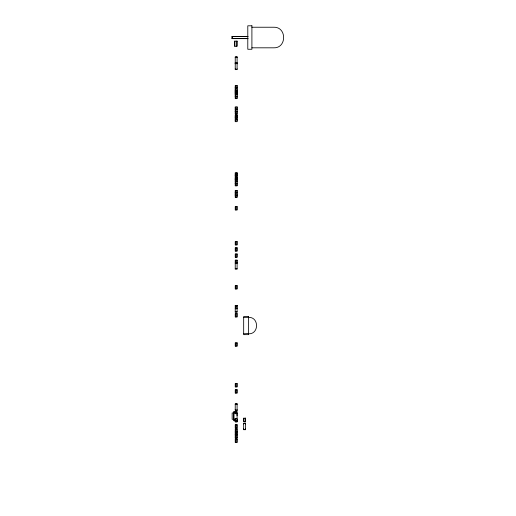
<?xml version="1.0" encoding="UTF-8"?>
<svg xmlns="http://www.w3.org/2000/svg" width="516" height="516" viewBox="0 0 516 516"><rect width="100%" height="100%" fill="white"/><g stroke="black" fill="none" stroke-linecap="round" stroke-linejoin="round"><path stroke-width="0.77" d="M248.615 333.491L243.675 333.826M248.615 333.82C259.187 334.22 259.187 316.959 248.615 317.359M248.28 333.833L248.615 334.652L248.615 316.54L248.28 316.54L248.615 317.695M251.905 27.238L273.719 27.238C286.928 26.742 286.928 48.317 273.719 47.814L251.905 47.814M248.093 36.468L232.303 36.468L232.303 38.526M231.994 36.584L247.79 36.501M232.006 38.558L248.093 38.526M247.783 38.642L231.994 38.642L232.006 36.501M235.238 57.695L235.444 57.076L236.883 57.076L237.089 57.695M235.238 62.63L235.238 63.868M237.089 62.63L237.089 63.868M235.238 63.042L237.089 63.042M235.444 63.249L236.883 63.249M235.238 63.455L237.089 63.455M235.238 68.802L235.444 69.421L236.883 69.421L237.089 68.802M235.238 87.804L237.089 87.804M235.444 87.952L236.883 87.952M235.238 88.384L235.444 85.624L236.883 85.624L237.089 88.384M235.238 89.552L235.238 94.557M237.089 89.552L237.089 94.557M235.238 90.132L237.089 90.132M235.238 91.648L237.089 91.648M235.444 91.796L236.883 91.796M235.238 92.461L237.089 92.461M235.238 93.977L237.089 93.977M235.444 94.125L236.883 94.125M235.238 95.724L235.444 98.485L236.883 98.485L237.089 95.724M235.238 96.305L237.089 96.305M235.238 107.457L235.444 109.785M237.089 107.457L236.883 109.785M235.238 109.205L237.089 109.205M235.238 109.785L237.089 109.785M235.238 110.946L235.444 113.275M237.089 110.946L236.883 113.275M235.238 111.533L237.089 111.533M235.238 113.275L237.089 113.275M235.238 115.274L237.089 115.274M235.238 117.022L237.089 117.022M235.238 117.603L235.444 115.274M237.089 117.603L236.883 115.274M235.238 118.77L237.089 118.77M235.238 119.351L237.089 119.351M235.238 121.099L235.444 118.77M237.089 121.099L236.883 118.77M235.238 173.299L237.089 173.299M235.238 175.047L237.089 175.047M235.238 175.627L235.444 173.299M237.089 175.627L236.883 173.299M235.238 176.795L237.089 176.795M235.238 177.375L237.089 177.375M235.238 178.891L237.089 178.891M235.238 179.123L235.444 176.795M237.089 179.123L236.883 176.795M235.238 179.471L235.444 181.8M237.089 179.471L236.883 181.8M235.238 179.703L237.089 179.703M235.238 181.219L237.089 181.219M235.238 181.8L237.089 181.8M235.238 182.967L235.444 185.296M237.089 182.967L236.883 185.296M235.238 183.548L237.089 183.548M235.238 185.296L237.089 185.296M235.238 192.739L237.089 192.739M235.444 192.887L236.883 192.887M235.238 193.326L235.444 190.559L236.883 190.559L237.089 193.326M235.238 194.487L235.444 197.254L236.883 197.254L237.089 194.487M235.238 195.067L237.089 195.067M235.238 262.631L237.089 262.631M235.238 263.45L237.089 263.45M235.238 268.391L237.089 268.391M235.238 305.84L237.089 305.84M235.238 308.723L237.089 308.723M235.238 311.6L237.089 311.6M248.615 316.54L243.675 316.54L243.675 334.645L248.615 334.645M243.675 317.359L248.28 317.359M235.238 404.602L235.444 403.989L236.883 403.989L237.089 404.602M235.238 409.543L235.444 410.162L236.883 410.162L237.089 409.543M237.089 415.715L236.883 412.426M235.238 421.475L237.089 421.475M237.089 421.682L236.47 421.682L236.418 420.875L234.283 420.85A1.032 1.032 0 0 1 233.393 419.966L233.393 412.29A1.032 1.032 0 0 1 234.283 411.4L236.412 411.387L236.47 410.568L237.089 410.568L237.089 411.291A0.722 0.722 0 0 1 236.373 412.013L234.019 412.316L234.006 419.83L234.361 420.237L236.373 420.243A0.722 0.722 0 0 1 237.089 420.959M243.675 423.946L243.881 423.326L245.319 423.326L245.526 423.946M243.675 428.886L243.881 429.499L245.319 429.499L245.526 428.886M235.238 431.35L237.089 431.35M235.238 432.176L237.089 432.176M235.238 434.027L237.089 434.027M235.238 434.646L237.089 434.646M235.238 435.059L237.089 435.059M235.238 437.323L237.089 437.323M237.089 413.658L234.006 412.832L232.155 413.032L232.155 419.224C235.199 420.527 238.508 415.586 236.883 421.888M245.319 418.186L245.319 421.475M243.881 418.186L243.881 421.475M236.812 41.132L236.812 46.266M236.883 206.664L236.883 209.954M236.883 241.643L236.883 244.932M236.883 247.815L236.883 251.105M236.883 253.988L236.883 257.278M236.883 260.161L236.883 263.45M236.883 285.677L236.883 288.966M236.883 305.427L236.883 308.723M236.883 313.657L236.883 316.953M236.883 342.876L236.883 346.165M236.883 383.614L236.883 386.91M236.883 389.786L236.883 393.082M236.883 424.771L236.883 428.061M236.883 428.886L236.883 438.348M236.883 439.174L236.883 442.464M235.444 206.664L235.444 209.954M235.444 241.643L235.444 244.932M235.444 247.815L235.444 251.105M235.444 253.988L235.444 257.278M235.444 260.161L235.444 263.45M235.444 285.677L235.444 288.966M235.444 305.427L235.444 308.723M235.444 313.657L235.444 316.953M235.444 342.876L235.444 346.165M235.444 383.614L235.444 386.91M235.444 389.786L235.444 393.082M235.444 412.426L235.444 413.742M235.444 418.599L235.444 421.888M235.444 424.771L235.444 428.061M235.444 428.886L235.444 438.348M235.444 439.174L235.444 442.464M235.238 413.742L235.238 412.426L237.089 412.426L237.089 421.888L235.238 421.888L235.238 418.418M234.883 41.132L234.883 46.266M251.905 25.8L247.79 25.8L247.79 49.259L251.905 49.259L251.905 25.8M237.089 41.132L234.606 41.132L234.606 46.266L237.089 46.266L237.089 41.132M237.089 56.87L235.238 56.87L235.238 69.628L237.089 69.628L237.089 56.87M237.089 85.475L235.238 85.475L235.238 98.633L237.089 98.633L237.089 85.475M237.089 106.876L235.238 106.876L235.238 113.862L237.089 113.862L237.089 106.876M237.089 114.694L235.238 114.694L235.238 121.679L237.089 121.679L237.089 114.694M237.089 172.718L235.238 172.718L235.238 185.876L237.089 185.876L237.089 172.718M237.089 190.417L235.238 190.417L235.238 197.396L237.089 197.396L237.089 190.417M237.089 206.664L235.238 206.664L235.238 209.954L237.089 209.954L237.089 206.664M237.089 241.643L235.238 241.643L235.238 244.932L237.089 244.932L237.089 241.643M237.089 247.815L235.238 247.815L235.238 251.105L237.089 251.105L237.089 247.815M237.089 253.988L235.238 253.988L235.238 257.278L237.089 257.278L237.089 253.988M237.089 260.161L235.238 260.161L235.238 269.217L237.089 269.217L237.089 260.161M237.089 285.677L235.238 285.677L235.238 288.966L237.089 288.966L237.089 285.677M237.089 305.427L235.238 305.427L235.238 312.425L237.089 312.425L237.089 305.427M237.089 313.657L235.238 313.657L235.238 316.953L237.089 316.953L237.089 313.657M237.089 342.876L235.238 342.876L235.238 346.165L237.089 346.165L237.089 342.876M237.089 383.614L235.238 383.614L235.238 386.91L237.089 386.91L237.089 383.614M237.089 389.786L235.238 389.786L235.238 393.082L237.089 393.082L237.089 389.786M237.089 403.783L235.238 403.783L235.238 410.368L237.089 410.368L237.089 403.783M245.526 418.186L243.675 418.186L243.675 421.475L245.526 421.475L245.526 418.186M245.526 423.12L243.675 423.12L243.675 429.705L245.526 429.705L245.526 423.12M237.089 424.771L235.238 424.771L235.238 428.061L237.089 428.061L237.089 424.771M237.089 428.886L235.238 428.886L235.238 438.348L237.089 438.348L237.089 428.886M237.089 439.174L235.238 439.174L235.238 442.464L237.089 442.464L237.089 439.174"/></g></svg>
